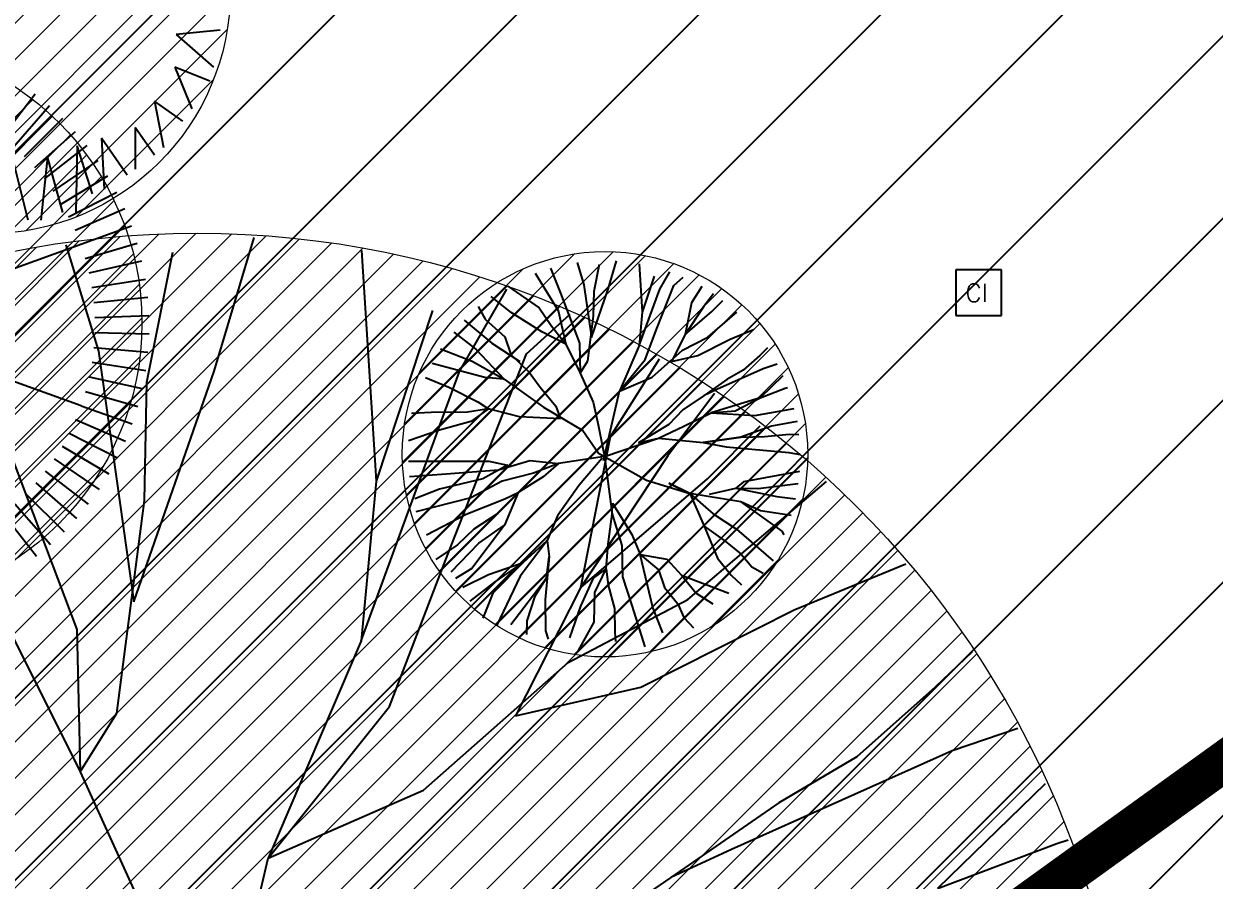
# Model space of a CAD drawing. Extents: x 352140 to 354978, y 6304672 to 6307963.
# Drawn here: x 352278.77 to 352293.45, y 6305962.79 to 6305973.35 of the extents above; entities that cross this region are included whole.
import ezdxf

# ---------------------------------------------------------------- set-up
doc = ezdxf.new("R2010")
doc.units = 0
for name, pattern in [('CENTER', [50.800000000000004, 31.75, -6.35, 6.35, -6.35]), ('CONTINUOS', [0]), ('DASHDOT', [1, 0.5, -0.25, 0, -0.25]), ('DASHDOTX2', [2, 1, -0.5, 0, -0.5]), ('DASHED', [19.049999999999997, 12.7, -6.35])]:
    doc.linetypes.add(name, pattern=pattern)
doc.layers.get('0').update_dxf_attribs({"linetype": 'CONTINUOUS'})
for name, color, linetype in [('02_Geo ext_Acotamiento', 7, 'CONTINUOUS'), ('02_Geo ext_Eje', 4, 'CONTINUOUS'), ('03_Pav ext_HCV', 34, 'CONTINUOUS'), ('03_Pav ext_Vereda HC', 42, 'CONTINUOUS'), ('03_S2_Pav ext_Borde vereda', 7, 'CONTINUOUS'), ('2-ACHURADO EDIFICACION', 252, 'CONTINUOUS'), ('Paisajismo', 253, 'CONTINUOUS'), ('Z-CR', 253, 'CONTINUOUS')]:
    doc.layers.add(name, color=color, linetype=linetype)
doc.layers.add('0_ASD_LINEA OFICIAL', color=253, linetype='DASHDOT', lineweight=20)
doc.layers.add('EJE PROYECTADO', color=7, linetype='DASHDOTX2', lineweight=15)
doc.layers.add('0_ASD_TOPOGRAFIA_ELEMENTOS', color=7, linetype='CONTINUOS', lineweight=5, true_color=0xbdbdbd)
doc.styles.add('ROMANS', font='romans.shx', dxfattribs={"width": 0.75})
doc.dimstyles.new('Principal', dxfattribs={"dimscale": 0, "dimtxt": 2, "dimasz": 2, "dimexe": 1, "dimexo": 1, "dimtad": 1, "dimrnd": 0.05, "dimzin": 1, "dimtxsty": 'ROMANS', "dimcen": 2.5, "dimclrt": 2, "dimaunit": 2, "dimadec": 0, "dimazin": 0, "dimtfac": 1, "dimtmove": 0, "dimatfit": 3, "dimfxl": 1, "dimfxlon": 1, "dimarcsym": 0})
pattern_1 = [(0, (0, 0), (0.15875, 0.3175), [0, -0.3175])]

# ---------------------------------------------------------------- blocks, each defined once
blk = doc.blocks.new('CR')
at = {"layer": 'Z-CR', "color": 9, "true_color": 0xbdbdbd}
for p, q in [((-1.125, 1.125), (-1.125, -1.125)), ((1.125, 1.125), (-1.125, 1.125)), ((1.125, -1.125), (1.125, 1.125)), ((-1.125, -1.125), (1.125, -1.125))]:
    blk.add_line(p, q, dxfattribs=at)
at = {"layer": 'Z-CR', "color": 9, "true_color": 0xbdbdbd, "style": 'ROMANS'}
blk.add_text('CI', height=0.9, dxfattribs=at).set_placement((-0.6514367137569934, -0.4521266222000122))
blk = doc.blocks.new('*U962')
at = {"layer": 'EJE PROYECTADO', "color": 7, "linetype": 'DASHDOT', "lineweight": 15, "ltscale": 4}
blk.add_arc((352321.2271941525, 6305962.990770246), 65.69859444817429, 114.770317781899, 185.4028671285178, dxfattribs=at)
blk = doc.blocks.new('*D1191')
at = {"layer": '02_Geo ext_Acotamiento', "color": 0, "linetype": 'ByBlock', "lineweight": -2, "transparency": 16777216}
blk.add_line((352269.4317550031, 6305991.986632305), (352264.77282864, 6305994.594769013), dxfattribs=at)
at = {"layer": '02_Geo ext_Acotamiento', "color": 0, "linetype": 'ByBlock', "transparency": 16777216}
blk.add_solid([(352264.8542420492, 6305994.740198153), (352264.6914152307, 6305994.449339874), (352263.900253803, 6305995.083249466)], dxfattribs=at)
at = {"layer": '02_Geo ext_Acotamiento', "color": 2, "linetype": 'ByBlock', "transparency": 16777216, "insert": (352267.9819915569, 6305993.838529853), "char_height": 1, "attachment_point": 5, "rotation": 330.75924495696665, "style": 'ROMANS'}
blk.add_mtext('R65,70', dxfattribs=at)
blk = doc.blocks.new('*D1198')
at = {"layer": '02_Geo ext_Acotamiento', "color": 0, "lineweight": -2, "transparency": 16777216}
blk.add_line((352276.2751045862, 6305950.453590345), (352270.2940694395, 6305949.519274759), dxfattribs=at)
at = {"layer": '02_Geo ext_Acotamiento', "color": 0, "transparency": 16777216}
blk.add_solid([(352270.2683459033, 6305949.68394436), (352270.3197929759, 6305949.354605158), (352269.3060518341, 6305949.364933541)], dxfattribs=at)
at = {"layer": '02_Geo ext_Acotamiento', "color": 2, "transparency": 16777216, "insert": (352273.6384944128, 6305950.96046438), "char_height": 1, "attachment_point": 5, "rotation": 8.878591050159262, "style": 'ROMANS'}
blk.add_mtext('R125,00', dxfattribs=at)
blk = doc.blocks.new('*D1272')
at = {"layer": '02_Geo ext_Acotamiento', "color": 0, "lineweight": -2, "transparency": 16777216}
blk.add_line((352279.7578668413, 6305984.813202166), (352275.0328547815, 6305987.299611822), dxfattribs=at)
at = {"layer": '02_Geo ext_Acotamiento', "color": 0, "transparency": 16777216}
blk.add_solid([(352275.1104684612, 6305987.447103838), (352274.9552411018, 6305987.152119806), (352274.1479026899, 6305987.765293897)], dxfattribs=at)
at = {"layer": '02_Geo ext_Acotamiento', "color": 2, "transparency": 16777216, "insert": (352278.2605542177, 6305986.626870681), "char_height": 1, "attachment_point": 5, "rotation": 332.2456262333117, "style": 'ROMANS'}
blk.add_mtext('R53,20', dxfattribs=at)
blk = doc.blocks.new('*D1275')
at = {"layer": '02_Geo ext_Acotamiento', "color": 0, "lineweight": -2, "transparency": 16777216}
blk.add_line((352265.4146312114, 6305940.601474353), (352259.5027200941, 6305939.299539646), dxfattribs=at)
at = {"layer": '02_Geo ext_Acotamiento', "color": 0, "transparency": 16777216}
blk.add_solid([(352259.466875284, 6305939.462306128), (352259.5385649044, 6305939.136773165), (352258.5261212075, 6305939.084470786)], dxfattribs=at)
at = {"layer": '02_Geo ext_Acotamiento', "color": 2, "transparency": 16777216, "insert": (352262.7517488985, 6305940.944537443), "char_height": 1, "attachment_point": 5, "rotation": 12.419567213945234, "style": 'ROMANS'}
blk.add_mtext('R137,50', dxfattribs=at)
blk = doc.blocks.new('A$C27410629')
at = {"true_color": 0x136734, "transparency": 33554559}
h = blk.add_hatch(dxfattribs=at)
h.set_pattern_fill('ANSI31', color=116, scale=0.5)
h.set_pattern_definition([(45, (-8759.562515186517, -519.1035735587502), (-1.122532015133644, 1.122532015133644), [])])
h.paths.add_polyline_path([(137.5068959888558, 1252.464406617455, 0.1176268807227723), (109.8147584422568, 1254.193915082657, 0.06692451075002814), (94.44469839795602, 1249.334472017372, 0.3153492887079504), (64.30173641118381, 1196.270282113329, 0.02268268711599586), (65.7292635223912, 1185.310127003227), (112.3603922077091, 1218.953454515778), (153.4782689701005, 1161.962272479494), (172.1053089193083, 1139.480769404351), (187.9579650288579, 1141.807885415954), (193.565073162812, 1120.465553675225), (224.197974734232, 1050.129297271156), (250.6203797236194, 989.4787086543838), (268.1526288855184, 972.7353945672494, 7.254700715645028e-06), (291.4898137452492, 983.2987389690225), (238.1945199318034, 1105.633967029937), (205.2934048173047, 1181.112163638985), (177.0531538182076, 1197.651557407602)])
at = {"true_color": 0xf8d731, "transparency": 33554559}
h = blk.add_hatch(dxfattribs=at)
h.set_pattern_fill('ANSI31', color=40, scale=0.5)
h.set_pattern_definition([(45, (-8562.389606185756, -452.7772535526492), (-1.122532015133644, 1.122532015133644), [])])
h.paths.add_polyline_path([(112.3603922079938, 1218.953454516186), (65.72926352267586, 1185.310127003635, 0.04113116297929446), (70.93430501728926, 1165.446933868518, 0.01403462391349817), (80.53034666708209, 1140.452970316796), (85.58360470618118, 1125.976145258928), (117.4026874122528, 1137.08554251631), (153.4782689703861, 1161.962272479902)], flags=17)
at = {"layer": '0_ASD_LINEA OFICIAL', "ltscale": 8}
blk.add_lwpolyline([(105.3969465088849, 1035.562361611197, 0.5, 0.5, 0.02907839639481551), (96.49739032833118, 1087.586790840495, 0.5, 0.5, 0), (93.67239595213323, 1099.099954622301, 0.5, 0.5, -0.02489181545741437), (93.1686848455247, 1101.536063994684, 0.5, 0.5, 0.02800017550214639), (85.58360530758229, 1125.976145468789, 0.5, 0.5, 0), (80.53034666677559, 1140.452970316577, 0.5, 0.5, -0.01403462392197003), (70.93430501161492, 1165.446933883542, 0.5, 0.5, -0.04113116294258884), (65.72926351752159, 1185.310126999917, 0.5, 0.5, -0.02268268711599493), (64.30173641118381, 1196.270282113328, 0.5, 0.5, -0.3153492887079679), (94.44469839795784, 1249.334472017374, 0.5, 0.5, -0.06692451075014695), (109.8147584422877, 1254.193915082663, 0.5, 0.5, -0.1176268807226383), (137.5068959888558, 1252.464406617455, 0.5, 0.5, -0.04427558294686633), (147.2508640152264, 1248.520743937503, 0.5, 0.5, 0), (172.0219517330806, 1234.851772024538, 0.5, 0.5, 0.01750675280627598), (184.8220180485951, 1228.362281347178, 0.5, 0.5, -0.01158997276834812), (202.0240396122099, 1219.429553328131, 0.5, 0.5, 0.08945083964984361), (234.6303973079339, 1209.248334625051, 0.5, 0.5, 0.02074857105791634), (245.5796070346114, 1209.119370963424, 0.5, 0.5, 0.0292650525021234), (260.9574949201233, 1210.479643781589, 0.5, 0.5, 0.01455169345075628), (283.5421609954101, 1214.484549576147, 0.5, 0.5, 0.03211360147220694), (329.8150799274445, 1226.935406510711, 0.5, 0.5, 0.007917335729782708)], format="xyseb", dxfattribs=at)
at = {"layer": '0_ASD_LINEA OFICIAL', "ltscale": 8, "const_width": 0.5}
for points in [[(85.58360530758229, 1125.976145468789), (117.4026874119463, 1137.085542516089), (153.4782689700787, 1161.962272479681), (153.4782689700787, 1161.962272479681), (112.3603922076873, 1218.953454515965), (65.72926351752159, 1185.310126999917)], [(65.72926352235241, 1185.310127003199), (112.3603922077091, 1218.953454515778), (153.4782689701005, 1161.962272479494), (172.1053089193083, 1139.480769404351), (187.9579650288579, 1141.807885415954), (193.565073162812, 1120.465553675225), (224.197974734232, 1050.129297271156), (250.6203797236194, 989.4787086543838)]]:
    blk.add_lwpolyline(points, dxfattribs=at)
blk = doc.blocks.new('*D1435')
at = {"layer": '02_Geo ext_Acotamiento', "color": 0, "lineweight": -2, "transparency": 16777216}
blk.add_line((352267.3768480094, 6305981.246093551), (352262.3201757101, 6305982.96016391), dxfattribs=at)
at = {"layer": '02_Geo ext_Acotamiento', "color": 0, "transparency": 16777216}
blk.add_solid([(352262.3736806936, 6305983.118008753), (352262.2666707267, 6305982.802319065), (352261.3731066505, 6305983.28119381)], dxfattribs=at)
at = {"layer": '02_Geo ext_Acotamiento', "color": 2, "transparency": 16777216, "insert": (352265.6134574593, 6305982.802304444), "char_height": 1, "attachment_point": 5, "rotation": 341.27477970408165, "style": 'ROMANS'}
blk.add_mtext('R63,20', dxfattribs=at)
blk = doc.blocks.new('*D1436')
at = {"layer": '02_Geo ext_Acotamiento', "color": 0, "lineweight": -2, "transparency": 16777216}
blk.add_line((352264.2445376855, 6305987.067926185), (352259.3262423608, 6305989.145988515), dxfattribs=at)
at = {"layer": '02_Geo ext_Acotamiento', "color": 0, "transparency": 16777216}
blk.add_solid([(352259.3911094125, 6305989.299513899), (352259.261375309, 6305988.992463131), (352258.4050900592, 6305989.535190823)], dxfattribs=at)
at = {"layer": '02_Geo ext_Acotamiento', "color": 2, "transparency": 16777216, "insert": (352262.5992599365, 6305988.748521231), "char_height": 1, "attachment_point": 5, "rotation": 337.0951261481039, "style": 'ROMANS'}
blk.add_mtext('R68,20', dxfattribs=at)
blk = doc.blocks.new('*D1437')
at = {"layer": '02_Geo ext_Acotamiento', "color": 0, "lineweight": -2, "transparency": 16777216}
blk.add_line((352259.2559744208, 6305993.013330264), (352254.4508575727, 6305995.341167032), dxfattribs=at)
at = {"layer": '02_Geo ext_Acotamiento', "color": 0, "transparency": 16777216}
blk.add_solid([(352254.523521374, 6305995.491159531), (352254.3781937719, 6305995.191174532), (352253.5509025776, 6305995.777149837)], dxfattribs=at)
at = {"layer": '02_Geo ext_Acotamiento', "color": 2, "transparency": 16777216, "insert": (352257.6991516962, 6305994.776180677), "char_height": 1, "attachment_point": 5, "rotation": 334.15215215420636, "style": 'ROMANS'}
blk.add_mtext('R75,20', dxfattribs=at)
blk = doc.blocks.new('*D1438')
at = {"layer": '02_Geo ext_Acotamiento', "color": 0, "lineweight": -2, "transparency": 16777216}
blk.add_line((352279.1796411406, 6305989.787918363), (352274.6770308991, 6305992.657495502), dxfattribs=at)
at = {"layer": '02_Geo ext_Acotamiento', "color": 0, "transparency": 16777216}
blk.add_solid([(352274.7666052138, 6305992.798045209), (352274.5874565849, 6305992.516945796), (352273.8337326604, 6305993.194941388)], dxfattribs=at)
at = {"layer": '02_Geo ext_Acotamiento', "color": 2, "transparency": 16777216, "insert": (352277.8378452444, 6305991.719477926), "char_height": 1, "attachment_point": 5, "rotation": 327.4900620995161, "style": 'ROMANS'}
blk.add_mtext('R56,20', dxfattribs=at)
blk = doc.blocks.new('*D1439')
at = {"layer": '02_Geo ext_Acotamiento', "color": 0, "lineweight": -2, "transparency": 16777216}
blk.add_line((352260.4448017704, 6305971.014451608), (352255.1075627936, 6305971.162275975), dxfattribs=at)
at = {"layer": '02_Geo ext_Acotamiento', "color": 0, "transparency": 16777216}
blk.add_solid([(352255.1121771551, 6305971.328878752), (352255.1029484321, 6305970.995673196), (352254.1079461291, 6305971.189962143)], dxfattribs=at)
at = {"layer": '02_Geo ext_Acotamiento', "color": 2, "transparency": 16777216, "insert": (352258.3011224046, 6305971.981910834), "char_height": 1, "attachment_point": 5, "rotation": 358.4134966393363, "style": 'ROMANS'}
blk.add_mtext('R44,90', dxfattribs=at)
blk = doc.blocks.new('*D1440')
at = {"layer": '02_Geo ext_Acotamiento', "color": 0, "lineweight": -2, "transparency": 16777216}
blk.add_line((352263.5625363301, 6305967.699639686), (352258.3177634079, 6305968.69980414), dxfattribs=at)
at = {"layer": '02_Geo ext_Acotamiento', "color": 0, "transparency": 16777216}
blk.add_solid([(352258.3489837032, 6305968.863520575), (352258.2865431129, 6305968.536087705), (352257.3354648005, 6305968.887125911)], dxfattribs=at)
at = {"layer": '02_Geo ext_Acotamiento', "color": 2, "transparency": 16777216, "insert": (352261.6013382802, 6305968.997730895), "char_height": 1, "attachment_point": 5, "rotation": 349.2034731161617, "style": 'ROMANS'}
blk.add_mtext('R73,30', dxfattribs=at)
blk = doc.blocks.new('1.0 - LO RECABARREN LOTEO PARQUE - VEGETACION EXISTENTE ETAPA MUNICIPAL__2024')
at = {"layer": 'Paisajismo'}
for p, q in [((352281.1869599833, 6305973.272988888), (352280.6464349026, 6305973.215834673)), ((352280.6464349026, 6305973.215834673), (352281.1074872896, 6305972.815422871)), ((352280.6306511273, 6305972.815422871), (352280.8372247493, 6305972.300702638)), ((352281.0595821467, 6305972.643960224), (352280.6306511273, 6305972.815422871)), ((352278.4987713692, 6305971.955107231), (352278.9073275439, 6305972.484791519)), ((352278.6413830667, 6305971.837782273), (352279.0823922008, 6305972.340767898)), ((352280.7259075964, 6305972.148180632), (352280.3764492706, 6305972.396070427)), ((352280.3764492706, 6305972.396070427), (352280.4877664235, 6305971.823863687)), ((352278.7763464564, 6305971.711734172), (352279.2480680882, 6305972.186036076)), ((352278.9031289022, 6305971.577460375), (352279.4037013621, 6305972.021206707)), ((352280.1380311894, 6305972.071753482), (352280.1380311894, 6305971.55703325)), ((352280.3764492706, 6305971.728495897), (352280.1380311894, 6305972.071753482)), ((352279.021230049, 6305971.435490802), (352279.5486778066, 6305971.846930297)), ((352279.7248839454, 6305971.93850441), (352279.7567284046, 6305971.309143454)), ((352280.0427747204, 6305971.480606101), (352279.7248839454, 6305971.93850441)), ((352279.0575348448, 6305971.709555255), (352278.9780621511, 6305970.927672293)), ((352279.2483246914, 6305971.023040083), (352279.0575348448, 6305971.709555255)), ((352279.4230538543, 6305971.84313662), (352279.4072700788, 6305971.023040083)), ((352279.6138437008, 6305971.251989238), (352279.4230538543, 6305971.84313662)), ((352278.8191167636, 6305970.927672293), (352278.6443876007, 6305971.633128107)), ((352279.1301838077, 6305971.286385739), (352279.6824252674, 6305971.663894635)), ((352279.2295601868, 6305971.130733639), (352279.8044159038, 6305971.472822078)), ((352279.3189669932, 6305970.969148789), (352279.9141682743, 6305971.274466705)), ((352279.3980513784, 6305970.802268889), (352280.0112492364, 6305971.069611333)), ((352279.471933055, 6305968.639246654), (352273.3048703159, 6305970.840543646)), ((352273.940312632, 6305968.624159189), (352280.0952756563, 6305970.859064432)), ((352281.111951688, 6305969.06333167), (352281.6064593907, 6305970.713251347)), ((352279.2853025537, 6305970.624084443), (352279.6852970264, 6305969.310324773)), ((352279.5240464172, 6305970.455276636), (352280.1659159198, 6305970.643656936)), ((352280.2830981769, 6305968.930316851), (352280.6057252953, 6305970.531344948)), ((352282.9303015243, 6305970.552570103), (352283.1109086404, 6305967.708108148)), ((352279.5704598261, 6305970.276533702), (352280.2228912425, 6305970.424238957)), ((352285.5907757429, 6305970.405537117), (352285.6747828594, 6305970.1296204)), ((352285.8003334715, 6305970.049810873), (352285.8680918426, 6305970.386059904)), ((352285.9744098606, 6305970.077746738), (352286.0782667111, 6305970.424264012)), ((352286.3563009538, 6305970.390517626), (352286.3942321856, 6305969.793121754)), ((352285.0747586308, 6305970.273753598), (352285.3566203648, 6305969.812113243)), ((352285.2640758489, 6305970.336329673), (352285.3853858328, 6305970.02696084)), ((352286.540753187, 6305970.23527924), (352286.3942321856, 6305969.793121754)), ((352286.6102987815, 6305970.077294672), (352286.7326482621, 6305970.290604677)), ((352279.6055582869, 6305970.095229154), (352280.2659767683, 6305970.201676438)), ((352284.7359166864, 6305970.115036401), (352285.1210119397, 6305969.847844682)), ((352285.6747828594, 6305970.1296204), (352285.7665898129, 6305969.480858278)), ((352286.5746328847, 6305969.590266165), (352286.7842773568, 6305970.123285712)), ((352286.7842773568, 6305970.123285712), (352286.8966532247, 6305970.225723314)), ((352287.127660956, 6305970.109304343), (352287.0002064366, 6305969.908175781)), ((352279.6292032819, 6305969.91207852), (352280.2950024588, 6305969.976847734)), ((352284.1396958165, 6305969.061179189), (352284.7222549852, 6305970.076841034)), ((352284.7780832589, 6305969.788374237), (352284.5300753565, 6305969.984226049)), ((352285.3853858328, 6305970.02696084), (352285.6193541007, 6305969.408853257)), ((352285.7665898129, 6305969.480858278), (352285.9744098606, 6305970.077746738)), ((352285.794542018, 6305969.743075199), (352285.8003334715, 6305970.049810873)), ((352286.35571983, 6305969.379608315), (352286.6102987815, 6305970.077294672)), ((352287.2706239526, 6305970.020621928), (352287.1495834934, 6305969.859138974)), ((352287.2525119318, 6305969.799425269), (352287.3887750143, 6305969.936251442)), ((352283.8085589487, 6305969.813412527), (352283.1109086404, 6305967.708108148)), ((352284.3711811929, 6305969.861362093), (352284.458196559, 6305969.706937378)), ((352285.1210119397, 6305969.847844682), (352285.2704274137, 6305969.630232447)), ((352285.3566203648, 6305969.812113243), (352285.4502489893, 6305969.396704443)), ((352286.3942321856, 6305969.793121754), (352286.35571983, 6305969.379608315)), ((352286.3942321856, 6305969.793121754), (352286.35571983, 6305969.379608315)), ((352287.0002064366, 6305969.908175781), (352286.9234456554, 6305969.516786305)), ((352287.1495834934, 6305969.859138974), (352286.9234456554, 6305969.516786305)), ((352286.9234456554, 6305969.516786305), (352287.2525119318, 6305969.799425269)), ((352287.2021212103, 6305969.486364714), (352287.5612325791, 6305969.791948411)), ((352279.6413014956, 6305969.727804609), (352280.3098537625, 6305969.750640139)), ((352284.1982377102, 6305969.695335507), (352284.5397337814, 6305969.411589812)), ((352284.458196559, 6305969.706937378), (352284.6996937238, 6305969.487586557)), ((352285.1551244657, 6305969.550173847), (352284.7780832589, 6305969.788374237)), ((352284.9680835935, 6305969.280162563), (352285.503154048, 6305969.767912606)), ((352285.7227296126, 6305969.1921103), (352285.794542018, 6305969.743075199)), ((352279.6418051817, 6305969.543134669), (352280.3104720682, 6305969.523946393)), ((352284.068268816, 6305969.547586474), (352284.3417270661, 6305969.334449826)), ((352285.4502489893, 6305969.396704443), (352285.1551244657, 6305969.550173847)), ((352285.2704274137, 6305969.630232447), (352285.4502489893, 6305969.396704443)), ((352286.4292701546, 6305969.20945479), (352286.5746328847, 6305969.590266165)), ((352286.9234456554, 6305969.516786305), (352286.7553144413, 6305969.184892309)), ((352287.4773408183, 6305969.460111822), (352287.7664880431, 6305969.578638782)), ((352279.6307123521, 6305969.358797504), (352280.2968549358, 6305969.297661152)), ((352284.5397337814, 6305969.411589812), (352284.8823199265, 6305969.185593859)), ((352284.6996937238, 6305969.487586557), (352284.7723753389, 6305969.27142313)), ((352285.4502489893, 6305969.396704443), (352285.6277521831, 6305969.040480412)), ((352285.6193541007, 6305969.408853257), (352285.6277521831, 6305969.040480412)), ((352286.35571983, 6305969.379608315), (352286.1148005227, 6305968.816493356)), ((352286.8919951746, 6305969.323455354), (352287.2021212103, 6305969.486364714)), ((352287.08045509, 6305969.259631891), (352287.4773408183, 6305969.460111822)), ((352287.9379216387, 6305969.351169192), (352287.8426408007, 6305969.259479979)), ((352279.6852970264, 6305969.310324773), (352280.1224299207, 6305966.221285729)), ((352283.9073814609, 6305969.338730063), (352284.2948816108, 6305969.188384763)), ((352283.9698749466, 6305966.74222433), (352284.9680835935, 6305969.280162563)), ((352284.3417270661, 6305969.334449826), (352284.6898482598, 6305968.966136295)), ((352284.7723753389, 6305969.27142313), (352284.9985246478, 6305969.052360809)), ((352286.6030824776, 6305969.213591174), (352285.9962159949, 6305968.255930486)), ((352286.1148005227, 6305968.816493356), (352286.4292701546, 6305969.20945479)), ((352286.5172978109, 6305968.993000335), (352286.8919951746, 6305969.323455354)), ((352286.7553144413, 6305969.184892309), (352287.08045509, 6305969.259631891)), ((352287.8426408007, 6305969.259479979), (352287.6396547253, 6305969.079206044)), ((352279.6080667858, 6305969.175520612), (352280.2690561056, 6305969.072677461)), ((352280.1224299207, 6305966.221285729), (352281.111951688, 6305969.06333167)), ((352282.9275345405, 6305965.739190551), (352284.1396958165, 6305969.061179189)), ((352284.4507616554, 6305968.985768575), (352283.8014185564, 6305969.161083438)), ((352284.2948816108, 6305969.188384763), (352284.6898482598, 6305968.966136295)), ((352285.6277521831, 6305969.040480412), (352285.7227296126, 6305969.1921103)), ((352287.8866563377, 6305969.094206884), (352287.3153154645, 6305968.839250504)), ((352287.6396547253, 6305969.079206044), (352287.4378269213, 6305968.960278219)), ((352288.0567600811, 6305969.152410548), (352287.8866563377, 6305969.094206884)), ((352279.5739578538, 6305968.994027302), (352280.2271852872, 6305968.849883223)), ((352280.2555225443, 6305967.469814704), (352280.2830981769, 6305968.930316851)), ((352283.7224110489, 6305968.987966402), (352284.0091716018, 6305968.86701124)), ((352284.6898482598, 6305968.966136295), (352284.4507616554, 6305968.985768575)), ((352284.6898482598, 6305968.966136295), (352285.1745817747, 6305968.619454426)), ((352284.9985246478, 6305969.052360809), (352285.1331732044, 6305968.86571202)), ((352285.6277521831, 6305969.040480412), (352285.7899093358, 6305968.684547408)), ((352286.1148005227, 6305968.816493356), (352286.5172978109, 6305968.993000335)), ((352287.4378269213, 6305968.960278219), (352287.1578174011, 6305968.766115601)), ((352288.1278405659, 6305969.008774565), (352287.8481414019, 6305968.73773997)), ((352278.3073517298, 6305968.821517886), (352279.4213765629, 6305965.878438457)), ((352279.5285201686, 6305968.815033844), (352280.1714077256, 6305968.630157713)), ((352284.0091716018, 6305968.86701124), (352284.3641877556, 6305968.686997024)), ((352285.1331732044, 6305968.86571202), (352285.328340821, 6305968.631892988)), ((352285.9144210762, 6305967.9611109), (352286.1148005227, 6305968.816493356)), ((352287.283791575, 6305968.791335572), (352286.7074652271, 6305968.022444889)), ((352287.1578174011, 6305968.766115601), (352286.8934435321, 6305968.587000724)), ((352287.3153154645, 6305968.839250504), (352287.1578174011, 6305968.766115601)), ((352287.8481414019, 6305968.73773997), (352288.157398704, 6305968.854638145)), ((352288.157398704, 6305968.854638145), (352288.1873998829, 6305968.864006784)), ((352279.4719330522, 6305968.639246646), (352280.1019435487, 6305968.414368082)), ((352284.3641877556, 6305968.686997024), (352284.4987351295, 6305968.601530407)), ((352285.1745817747, 6305968.619454426), (352285.6604718189, 6305968.334119979)), ((352285.328340821, 6305968.631892988), (352285.3868329, 6305968.477366732)), ((352285.7899093358, 6305968.684547408), (352285.8463744097, 6305968.422663857)), ((352287.8481414019, 6305968.73773997), (352287.2458450815, 6305968.549662426)), ((352287.5380171327, 6305968.574830577), (352287.8481414019, 6305968.73773997)), ((352279.4044198284, 6305968.467359457), (352280.0190669014, 6305968.203365952)), ((352283.7916154396, 6305968.55351222), (352283.5457747029, 6305968.542812246)), ((352284.2369674133, 6305968.560446518), (352283.7916154396, 6305968.55351222)), ((352284.4987351295, 6305968.601530407), (352284.2369674133, 6305968.560446518)), ((352284.4987351295, 6305968.601530407), (352284.2787048136, 6305968.445975197)), ((352284.8806722802, 6305968.502265187), (352284.4987351295, 6305968.601530407)), ((352285.3868329, 6305968.477366732), (352284.8806722802, 6305968.502265187)), ((352286.8934435321, 6305968.587000724), (352286.7211513537, 6305968.406147258)), ((352286.9050269151, 6305968.387332563), (352287.2458450815, 6305968.549662426)), ((352287.2458450815, 6305968.549662426), (352287.5380171327, 6305968.574830577)), ((352287.2458450815, 6305968.549662426), (352287.7832912458, 6305968.518454432)), ((352287.7832912458, 6305968.518454432), (352288.2687967578, 6305968.603899186)), ((352283.895121392, 6305968.337676963), (352283.5111018172, 6305968.206278535)), ((352284.2787048136, 6305968.445975197), (352283.895121392, 6305968.337676963)), ((352285.6604718189, 6305968.334119979), (352285.8547707258, 6305968.054291045)), ((352285.8463744097, 6305968.422663857), (352285.9267598224, 6305968.013782705)), ((352286.7211513537, 6305968.406147258), (352286.3484809949, 6305968.183049534)), ((352286.5951904655, 6305968.239760691), (352286.9050269151, 6305968.387332563)), ((352287.197552355, 6305967.738121925), (352287.8463602428, 6305968.389610937)), ((352287.9889303386, 6305968.387476811), (352287.6086699762, 6305968.251309889)), ((352288.3033422115, 6305968.44416697), (352287.9889303386, 6305968.387476811)), ((352279.3262469402, 6305968.30005064), (352279.9231048583, 6305967.997984055)), ((352285.9962159949, 6305968.255930486), (352285.630724481, 6305966.392354713)), ((352285.9267598224, 6305968.013782705), (352286.5951904655, 6305968.239760691)), ((352286.3484809949, 6305968.183049534), (352286.5951904655, 6305968.239760691)), ((352286.5951904655, 6305968.239760691), (352287.1468136417, 6305968.183317949)), ((352287.1468136417, 6305968.183317949), (352287.6086699762, 6305968.251309889)), ((352287.6086699762, 6305968.251309889), (352287.1468136417, 6305968.183317949)), ((352287.1468136417, 6305968.183317949), (352287.4291471762, 6305968.132302211)), ((352287.6086699762, 6305968.251309889), (352287.9005524414, 6305968.261140553)), ((352287.9005524414, 6305968.261140553), (352288.2080723242, 6305968.286018923)), ((352288.2080723242, 6305968.286018923), (352288.3268594092, 6305968.283776113)), ((352279.237722901, 6305968.137980485), (352279.8144361385, 6305967.79903294)), ((352285.8547707258, 6305968.054291045), (352286.4472215825, 6305967.720918327)), ((352287.4291471762, 6305968.132302211), (352288.2024198837, 6305968.05993157)), ((352288.2024198837, 6305968.05993157), (352288.3418926018, 6305968.036324343)), ((352279.1391970742, 6305967.981788607), (352279.6934896078, 6305967.607297776)), ((352283.5122751042, 6305967.953466742), (352284.5006987397, 6305967.956512311)), ((352284.7309794808, 6305967.905948183), (352284.4272093627, 6305967.73837225)), ((352284.5006987397, 6305967.956512311), (352284.7309794808, 6305967.905948183)), ((352284.6226694884, 6305967.847420171), (352285.0086606735, 6305967.96287082)), ((352285.0086606735, 6305967.96287082), (352285.3610604567, 6305967.925532556)), ((352285.3610604567, 6305967.925532556), (352285.0518048969, 6305967.808633068)), ((352285.3610604567, 6305967.925532556), (352285.1737117747, 6305967.760305046)), ((352285.9267598224, 6305968.013782705), (352285.3610604567, 6305967.925532556)), ((352285.3610604567, 6305967.925532556), (352285.3610604567, 6305967.925532556)), ((352285.8996541587, 6305967.992074343), (352285.6170367192, 6305967.65988077)), ((352286.7074652271, 6305968.022444889), (352285.630724481, 6305966.392354713)), ((352285.9267598224, 6305968.013782705), (352286.0247450468, 6305967.299311532)), ((352279.0310582966, 6305967.832091428), (352279.5607425869, 6305967.423535252)), ((352283.5241708804, 6305967.766920707), (352283.9769375923, 6305967.798242927)), ((352284.4272093627, 6305967.73837225), (352283.8929404372, 6305967.609810883)), ((352283.9769375923, 6305967.798242927), (352284.6226694884, 6305967.847420171)), ((352285.0518048969, 6305967.808633068), (352284.6661032977, 6305967.708519905)), ((352285.1737117747, 6305967.760305046), (352284.8630083576, 6305967.566721958)), ((352285.630724481, 6305966.392354713), (352287.197552355, 6305967.738121925)), ((352288.33468214, 6305967.825940805), (352287.6406740547, 6305967.700807274)), ((352278.9137333429, 6305967.689479731), (352279.4167189672, 6305967.248470597)), ((352283.1109086404, 6305967.708108148), (352282.9275345405, 6305965.739190551)), ((352283.1109086404, 6305967.708108148), (352282.9275345405, 6305965.739190551)), ((352283.8929404372, 6305967.609810883), (352283.5900423224, 6305967.488434914)), ((352284.6661032977, 6305967.708519905), (352284.2783746934, 6305967.501049448)), ((352285.6170367192, 6305967.65988077), (352285.3488984017, 6305967.281387513)), ((352286.4472215825, 6305967.720918327), (352286.9814716884, 6305967.557408039)), ((352286.7228892728, 6305967.685028835), (352286.9814716884, 6305967.557408039)), ((352286.9814716884, 6305967.557408039), (352286.7228892728, 6305967.685028835)), ((352286.9576201811, 6305966.247504264), (352288.6675058266, 6305967.70252135)), ((352287.221545203, 6305967.546963742), (352287.5466861464, 6305967.621703317)), ((352287.6406740547, 6305967.700807274), (352287.5466861464, 6305967.621703317)), ((352287.5466861464, 6305967.621703317), (352288.0534784633, 6305967.519701751)), ((352287.5466861464, 6305967.621703317), (352287.8240697296, 6305967.616466057)), ((352287.8240697296, 6305967.616466057), (352288.3186615846, 6305967.678849238)), ((352278.7876852399, 6305967.554516342), (352279.2619871446, 6305967.082794707)), ((352279.9135924028, 6305964.846430833), (352280.2555225443, 6305967.469814704)), ((352284.2783746934, 6305967.501049448), (352283.5996323334, 6305967.329758231)), ((352284.22244235, 6305967.303183221), (352284.7000133934, 6305967.490585846)), ((352284.8630083576, 6305967.566721958), (352284.6125344627, 6305967.310633701)), ((352284.8630083576, 6305967.566721958), (352284.6939073193, 6305967.167186774)), ((352284.7000133934, 6305967.490585846), (352284.8630083576, 6305967.566721958)), ((352287.608960014, 6305967.453506588), (352286.9814716884, 6305967.557408039)), ((352286.9814716884, 6305967.557408039), (352287.1581061968, 6305967.155175384)), ((352286.9814716884, 6305967.557408039), (352287.2684314337, 6305967.306514212)), ((352287.608960014, 6305967.453506588), (352288.1147556963, 6305967.09104388)), ((352287.8524841837, 6305967.34151306), (352287.608960014, 6305967.453506588)), ((352288.0534784633, 6305967.519701751), (352288.2842228971, 6305967.488670985)), ((352278.5114418696, 6305967.309632748), (352278.9228813647, 6305966.78218499)), ((352278.6534114433, 6305967.427733894), (352279.0971577753, 6305966.927161435)), ((352283.732005157, 6305967.046699304), (352284.22244235, 6305967.303183221)), ((352284.6125344627, 6305967.310633701), (352284.3171771108, 6305967.116760865)), ((352285.9717553356, 6305966.932097744), (352286.0247450468, 6305967.299311532)), ((352286.0247450468, 6305967.299311532), (352286.0273511998, 6305967.437342521)), ((352286.0247450468, 6305967.299311532), (352286.1402830897, 6305966.913574109)), ((352286.0273511998, 6305967.437342521), (352286.2656648301, 6305967.049286982)), ((352287.2684314337, 6305967.306514212), (352287.5565477083, 6305967.116967808)), ((352288.2291275747, 6305967.284072352), (352287.8524841837, 6305967.34151306)), ((352284.6939073193, 6305967.167186774), (352284.2906977372, 6305966.631757773)), ((352284.3774894168, 6305966.94207932), (352284.6939073193, 6305967.167186774)), ((352285.3488984017, 6305967.281387513), (352285.2203313606, 6305966.976969955)), ((352287.1581061968, 6305967.155175384), (352287.3222926825, 6305966.75938374)), ((352287.1581061968, 6305967.155175384), (352287.4155303166, 6305966.966207197)), ((352284.3171771108, 6305967.116760865), (352284.1139014497, 6305966.921149442)), ((352286.2656648301, 6305967.049286982), (352286.368459428, 6305966.801870363)), ((352287.5565477083, 6305967.116967808), (352288.0097186167, 6305966.724855565)), ((352288.1147556963, 6305967.09104388), (352288.1389968685, 6305967.044565639)), ((352284.1139014497, 6305966.921149442), (352283.8495275806, 6305966.742034564)), ((352284.0355572814, 6305966.590358847), (352284.3774894168, 6305966.94207932)), ((352285.2203313606, 6305966.976969955), (352284.8896469538, 6305966.538288365)), ((352284.9235261513, 6305966.706413521), (352285.2203313606, 6305966.976969955)), ((352285.2203313606, 6305966.976969955), (352285.2472608331, 6305966.777013326)), ((352285.9506160746, 6305966.625653132), (352285.9717553356, 6305966.932097744)), ((352286.1402830897, 6305966.913574109), (352286.148389844, 6305966.52986509)), ((352287.4155303166, 6305966.966207197), (352287.6121440484, 6305966.809073076)), ((352283.2777396726, 6305964.929015503), (352283.9698749466, 6305966.74222433)), ((352284.4974272026, 6305966.5585301), (352284.9235261513, 6305966.706413521)), ((352284.9235261513, 6305966.706413521), (352284.5508539794, 6305966.326439635)), ((352284.5812601278, 6305966.467400059), (352284.9235261513, 6305966.706413521)), ((352285.2472608331, 6305966.777013326), (352285.1967743881, 6305966.24491963)), ((352285.2116441922, 6305966.516867084), (352285.2472608331, 6305966.777013326)), ((352285.2472608331, 6305966.777013326), (352285.2116441922, 6305966.516867084)), ((352286.5245961875, 6305966.150524482), (352286.368459428, 6305966.801870363)), ((352286.368459428, 6305966.801870363), (352286.368459428, 6305966.801870363)), ((352286.368459428, 6305966.801870363), (352286.6977431072, 6305966.748067814)), ((352286.368459428, 6305966.801870363), (352286.5951896752, 6305966.613482985)), ((352286.6977431072, 6305966.748067814), (352286.8789583316, 6305966.548226694)), ((352287.3222926825, 6305966.75938374), (352287.4917324206, 6305966.548211059)), ((352287.6121440484, 6305966.809073076), (352287.7473717286, 6305966.6530967)), ((352284.2906977372, 6305966.631757773), (352284.091818724, 6305966.508417827)), ((352285.7914484626, 6305966.510989564), (352285.9506160746, 6305966.625653132)), ((352285.8069925301, 6305966.33686153), (352285.9506160746, 6305966.625653132)), ((352285.9506160746, 6305966.625653132), (352285.974844432, 6305966.426648343)), ((352286.5951896752, 6305966.613482985), (352286.6678712661, 6305966.397318278)), ((352287.7473717286, 6305966.6530967), (352287.8840472904, 6305966.573805205)), ((352288.2680606129, 6305966.122502813), (352289.6448164943, 6305966.686861296)), ((352284.1823174484, 6305966.402722376), (352284.4974272026, 6305966.5585301)), ((352284.2696880011, 6305966.227807067), (352284.5812601278, 6305966.467400059)), ((352284.8896469538, 6305966.538288365), (352284.6018189989, 6305965.93003406)), ((352284.7748105719, 6305965.940926443), (352285.2116441922, 6305966.516867084)), ((352285.2116441922, 6305966.516867084), (352285.0691789433, 6305966.289422873)), ((352285.6346565899, 6305966.167327365), (352285.7914484626, 6305966.510989564)), ((352285.974844432, 6305966.426648343), (352286.0502962617, 6305966.136371703)), ((352286.148389844, 6305966.52986509), (352286.2645052684, 6305966.174801395)), ((352286.8789583316, 6305966.548226694), (352287.462120096, 6305966.328450053)), ((352286.8789583316, 6305966.548226694), (352287.0597374152, 6305966.325286021)), ((352287.4917324206, 6305966.548211059), (352287.6166856131, 6305966.430310968)), ((352284.5508539794, 6305966.326439635), (352284.4293894623, 6305966.016772744)), ((352285.630724481, 6305966.392354713), (352284.8301785371, 6305964.812062833)), ((352285.0691789433, 6305966.289422873), (352284.9713057991, 6305965.984425788)), ((352285.8000427808, 6305965.968778466), (352285.8069925301, 6305966.33686153)), ((352286.6678712661, 6305966.397318278), (352286.8329223914, 6305966.194753784)), ((352287.0597374152, 6305966.325286021), (352287.2653765079, 6305966.194308399)), ((352285.1967743881, 6305966.24491963), (352285.2011353577, 6305965.863552393)), ((352285.4809750431, 6305965.471821846), (352286.9576201811, 6305966.247504264)), ((352285.5001081394, 6305965.777028973), (352285.6346565899, 6305966.167327365)), ((352286.0502962617, 6305966.136371703), (352286.0564021178, 6305965.847404165)), ((352286.2645052684, 6305966.174801395), (352286.4237666823, 6305965.665499914)), ((352286.3783147878, 6305965.167930534), (352288.2680606129, 6305966.122502813)), ((352286.6458424163, 6305965.836274986), (352286.5245961875, 6305966.150524482)), ((352286.8329223914, 6305966.194753784), (352286.906472716, 6305966.024600259)), ((352284.9713057991, 6305965.984425788), (352284.9681205226, 6305965.815722383)), ((352286.906472716, 6305966.024600259), (352287.0269317125, 6305965.899587361)), ((352279.4213765629, 6305965.878438457), (352279.4613634911, 6305964.124454885)), ((352285.2011353577, 6305965.863552393), (352285.2338458232, 6305965.758948038)), ((352285.6092174702, 6305965.619510097), (352285.8000427808, 6305965.968778466)), ((352286.0564021178, 6305965.847404165), (352286.0657787928, 6305965.731686266)), ((352278.6161934701, 6305965.820592661), (352279.4613634911, 6305964.124454885)), ((352282.9275345405, 6305965.739190551), (352281.7804127808, 6305963.057954951)), ((352290.4610865146, 6305965.603779501), (352290.0074129433, 6305965.167207219)), ((352283.6968776864, 6305963.898381563), (352285.4809750431, 6305965.471821846)), ((352284.8301785371, 6305964.812062833), (352286.3783147878, 6305965.167930534)), ((352290.0074129433, 6305965.167207219), (352289.0409078234, 6305964.308844491)), ((352279.4613634911, 6305964.124454885), (352279.9135924028, 6305964.846430833)), ((352281.7804127808, 6305963.057954951), (352283.2777396726, 6305964.929015503)), ((352291.0269281017, 6305964.657403022), (352290.2169900869, 6305964.380270022)), ((352290.2169900869, 6305964.380270022), (352287.4965873294, 6305963.166311646)), ((352289.0409078234, 6305964.308844491), (352288.0799177379, 6305963.742577312)), ((352279.4613634911, 6305964.124454885), (352280.2334643268, 6305962.429702819)), ((352291.3653732506, 6305963.97348954), (352290.0336037019, 6305962.68297578)), ((352281.7804127808, 6305963.057954951), (352283.6968776864, 6305963.898381563)), ((352288.0799177379, 6305963.742577312), (352286.746670448, 6305962.818084517)), ((352290.0336037019, 6305962.68297578), (352291.5061124206, 6305963.239578909)), ((352291.5061124206, 6305963.239578909), (352291.648961101, 6305963.28418708)), ((352280.8263189564, 6305958.985106501), (352281.7804127808, 6305963.057954951)), ((352287.4965873294, 6305963.166311646), (352286.746670448, 6305962.818084517)), ((352286.746670448, 6305962.818084517), (352285.4878713036, 6305961.965240571))]:
    blk.add_line(p, q, dxfattribs=at)

msp = doc.modelspace()

# ---------------------------------------------------------------- hatches: boundary and pattern name
at = {"layer": '03_Pav ext_HCV'}
h = msp.add_hatch(dxfattribs=at)
h.set_pattern_fill('SWAMP', color=256, scale=0.025, angle=-5.87842838446813e-10, style=0)
h.set_pattern_definition([(359.9999999994121, (0, 0), (0.3175000000056422, 0.5499261309017425), [0.079375, -0.555625]), (90, (0.0396875, -4.071855352894005e-13), (-0.3174999999943578, 0.5499261309082575), [0.0396875, -1.06016476181]), (90, (0.049609375, -5.089819191117507e-13), (-0.3174999999943578, 0.5499261309082575), [0.03175, -1.06810226181]), (90, (0.029765625, -3.053891514670504e-13), (-0.3174999999943578, 0.5499261309082575), [0.03175, -1.06810226181]), (59.99999999941215, (0.05953125000000001, -6.107783029341008e-13), (-0.3174999995629745, 0.5499261311573168), [0.0254, -0.6096]), (119.9999999994121, (0.01984375, -2.035927676447003e-13), (-0.6349999995686166, 2.555744082988348e-10), [0.0254, -0.6095999999999999])])
h.paths.add_polyline_path([(352360.868372727, 6306028.31840835, 0.2867501767208371), (352276.1412867496, 6306023.175510557, 0.01869958964940587), (352271.7705830562, 6306019.63894139, 0.1387730875209856), (352249.4208122046, 6305985.325619695, 0.08211699766830355), (352247.1096555825, 6305968.544474194), (352254.11489188, 6305968.473110226, -0.0849190631894005), (352256.1782145034, 6305983.480684427, -0.1378571209184878), (352276.3741181307, 6306014.365663016, -0.08216666129112944), (352277.762515263, 6306015.224032857), (352283.6096528716, 6306017.625902134, -0.7562922686620178), (352284.3226251645, 6306016.717655372), (352280.5182882363, 6306011.50930614, -0.05613840177760803), (352279.7611070714, 6306010.685063163, 0.1378525137337985), (352260.9870741788, 6305982.104565816), (352259.4697379309, 6305977.322016968, 0.03125424276533748), (352257.2518488735, 6305968.441153317), (352264.3677510897, 6305968.368661969, -0.02665530429574394), (352266.1419831768, 6305975.205145839), (352267.6593194248, 6305979.987694686, -0.1347586241790884), (352283.8411908795, 6306004.95120816, 0.05309188545623043), (352286.6875024904, 6306008.087643748), (352291.8375113436, 6306015.138292825, -0.1315344263085925), (352295.8643306832, 6306018.383788061, -0.2245901210606135), (352352.3677380227, 6306016.96834866, -0.1771469914567127), (352353.7775416014, 6306015.464844507), (352355.0256382796, 6306012.534005799, 0.1587547824207233), (352356.2473872155, 6306011.133888852), (352356.61527247, 6306010.904603812, 0.03127920765357715), (352404.2635354987, 6305985.296902456, 0.1549179150466921), (352406.0652175725, 6305985.073782303), (352409.3647523095, 6305985.688455695, -0.1516099281221849), (352411.13108648, 6305985.481296828, 0.09607903957190114), (352450.5630709757, 6305976.410355219, 0.02015954793188863), (352451.6638567296, 6305976.417867715, 0.03045081609371835), (352465.8170346431, 6305977.967684446, -0.006248532946582673), (352484.699637598, 6305980.9866748, 0.02063806963239873), (352496.4057222297, 6305983.221488672, 0.002065357639369774), (352497.5663418849, 6305983.498192595), (352495.9099347821, 6305990.600186132), (352492.9982529592, 6305990.597078585, -0.7874431456719597), (352492.7225948891, 6305991.73057545), (352495.3422021209, 6305993.034390673), (352493.6820656086, 6306000.152374386, 0.03088089592298866), (352481.5194309896, 6305996.589871377, -0.06443924997046216), (352455.7354173818, 6305990.740502411), (352459.2428169689, 6305990.830949344), (352455.7354173818, 6305990.740502411, -0.01148082269427051), (352451.0179998683, 6305990.402995264, -0.02776823934322075), (352440.8206754049, 6305991.327020614), (352444.24992591, 6305990.587070875), (352440.8206754049, 6305991.327020614, -0.07020690110198488), (352416.0878331155, 6305998.601983743), (352416.6023085983, 6305998.041795899), (352413.0038271977, 6305999.99411206, -0.03572216795586271)])
at = {"layer": '03_Pav ext_Vereda HC'}
h = msp.add_hatch(dxfattribs=at)
h.set_pattern_fill('DOTS', color=256, scale=0.2, style=0)
h.set_pattern_definition(pattern_1)
h.paths.add_polyline_path([(352245.1216007715, 6305966.76463357, -0.2964703205968859), (352293.7797452058, 6306034.07395839, -0.01723014785189112), (352299.1708794312, 6306035.970828445), (352298.6173009273, 6306037.898180557, 0.01746017053733891), (352293.034131333, 6306035.929969454, 0.3317039233778294), (352243.2728629675, 6305956.814607169, 0.0258747299126971), (352245.2972159379, 6305941.43279373), (352247.2497048021, 6305941.873315169, -0.02574176031498759), (352245.2666067368, 6305956.972676086, -0.01902970473064695), (352245.0286123421, 6305962.76537331), (352247.1838539973, 6305962.743417364), (352247.0992895659, 6305963.420647291, -0.0159708630291212), (352246.7885979969, 6305966.747651482)])
h.paths.add_polyline_path([(352253.202718854, 6305919.521212802, -0.02729507120653021), (352248.6794498394, 6305935.021355581), (352246.7287635027, 6305934.579765432, 0.0273175393884115), (352251.3162198428, 6305918.857043033, 0.01366366352325792), (352261.1293666402, 6305893.240833984), (352268.1121753161, 6305873.236136256, 0.0174149292547119), (352273.9824393388, 6305856.846020706, -0.04065829881598112), (352278.5406824907, 6305841.981882771, -0.002815204870514257), (352279.5853923202, 6305837.240456396), (352281.5467707088, 6305837.63258653, 0.002827696168354524), (352280.4927458571, 6305842.41718357, 0.04061447099041689), (352275.8445983889, 6305857.575730287, -0.01745248582009506), (352270.0092754966, 6305873.869957016), (352262.9987199025, 6305893.954145496, -0.01369231240421081)])
h = msp.add_hatch(dxfattribs=at)
h.set_pattern_fill('DOTS', color=256, scale=0.2, style=0)
h.set_pattern_definition(pattern_1)
h.paths.add_polyline_path([(352533.7781987465, 6305988.647630177, 0.001234498587345054), (352535.675126165, 6305989.286498093), (352535.0273047538, 6305991.17866681, -0.001236873237655371), (352533.135689451, 6305990.541615871, -0.02053009870907239), (352503.8853697219, 6305981.940228953), (352503.2840382411, 6305984.518491437), (352499.4039184833, 6305983.544208242), (352499.9993888386, 6305980.991075858, -0.008887102906639828), (352487.1047705442, 6305978.156272031, -0.01455549524336389), (352464.6282001356, 6305974.170378275, -0.008990183444713605), (352459.9926205119, 6305973.570179023), (352460.1984365283, 6305971.58073849, 0.009019331760126793), (352464.9206284034, 6305972.191872346, 0.01455169346436648), (352487.5052945014, 6305976.196778146, 0.03211359260083807)])
h.paths.add_polyline_path([(352453.0159213872, 6305972.983824089, -0.006800505392013569), (352449.4833227422, 6305972.830716716, -0.009066641678675507), (352444.7696182578, 6305972.776126778), (352444.5771080579, 6305970.777466943, 0.01638310348206576), (352453.2219476647, 6305970.992351152)])
h.paths.add_polyline_path([(352389.6460369565, 6305991.879874823, -0.01753322086345317), (352376.9513572304, 6305998.31509122), (352352.1532079588, 6306011.99899601, 0.04440363374849853), (352342.0535807689, 6306016.089608755, 0.1133237876608219), (352314.4714570942, 6306018.047333277), (352314.9360717349, 6306016.097052595, -0.1572406347358349), (352351.2139975071, 6306010.232972499), (352375.9850852466, 6305996.564000573, 0.01750636999426037), (352388.7848668274, 6305990.074641938, -0.0115901603268221), (352405.9871731158, 6305981.141781882, 0.08676206377402094), (352437.5751283566, 6305971.093253941), (352437.7670282808, 6305973.085577833, -0.0864982168626583), (352406.9311932966, 6305982.905094895, 0.01159024218480682)])
h.paths.add_polyline_path([(352298.9308368328, 6306011.291528256, -0.04076991370934013), (352308.0869286793, 6306014.635858133), (352307.6251471448, 6306016.57596012, 0.04303443395370096), (352297.5531387314, 6306012.854879401, 0.2722251189562815), (352266.1428912832, 6305966.550484804), (352264.4334961653, 6305966.567898809, 0.01531595787327513), (352263.8567137016, 6305962.573567073), (352266.0299973136, 6305962.551427328, 0.02154698335859366), (352266.2729303729, 6305957.80291892, 0.06328346041658212), (352273.0108519612, 6305926.495241333, 0.007703608626722357), (352278.1261176605, 6305912.650623268), (352279.9891282905, 6305913.378097652, -0.007677046379327455), (352274.9122720578, 6305927.117035691, -0.06339052285138146), (352268.2648698924, 6305957.982510693, -0.3183358391945924)])
at = {"layer": '0_ASD_TOPOGRAFIA_ELEMENTOS'}
h = msp.add_hatch(dxfattribs=at)
h.set_pattern_fill('ANSI31', color=256, scale=0.1)
h.set_pattern_definition([(45, (345975.5399767399, 6304234.00667815), (-0.2245064030267289, 0.2245064030267289), [])])
edge = h.paths.add_edge_path()
edge.add_arc((352278.3141940808, 6305973.758854464), 3, 0, 360)
h = msp.add_hatch(dxfattribs=at)
h.set_pattern_fill('ANSI31', color=256, scale=0.1)
h.set_pattern_definition([(45, (345973.9491204891, 6304229.905379649), (-0.2245064030267289, 0.2245064030267289), [])])
edge = h.paths.add_edge_path()
edge.add_arc((352276.7233378299, 6305969.657555963), 3.5, 0, 360)
h = msp.add_hatch(dxfattribs=at)
h.set_pattern_fill('ANSI31', color=256, scale=0.1)
h.set_pattern_definition([(45, (345980.5205820801, 6304228.774657688), (-0.2245064030267289, 0.2245064030267289), [])])
edge = h.paths.add_edge_path()
edge.add_arc((352280.9050000001, 6305959.266), 11.5, 0, 360)
h = msp.add_hatch(dxfattribs=at)
h.set_pattern_fill('ANSI31', color=256, scale=0.1)
h.set_pattern_definition([(45, (345983.1603492097, 6304228.287607637), (-0.2245064030267289, 0.2245064030267289), [])])
edge = h.paths.add_edge_path()
edge.add_arc((352285.9345665507, 6305968.039783951), 2.5, 0, 360)
at = {"layer": '2-ACHURADO EDIFICACION'}
h = msp.add_hatch(dxfattribs=at)
h.set_pattern_fill('ANSI31', color=256, scale=0.25)
h.set_pattern_definition([(45, (0, 0), (-0.561266007566822, 0.5612660075668221), [])])
h.paths.add_polyline_path([(352327.627, 6305951.749), (352327.2994358053, 6305951.517488061), (352319.355, 6305962.757999999), (352318.8266655438, 6305962.361017291), (352313.848, 6305968.987000001), (352308.922, 6305965.432999999), (352311.318, 6305962.155), (352305.083, 6305957.373), (352303.711, 6305959.217), (352298.4, 6305955.382999999), (352293.82, 6305952.065), (352295.735, 6305949.36), (352288.406, 6305944.101), (352293.057, 6305937.645), (352301.664, 6305943.75, 0.455625162279396), (352304.8529999999, 6305944.772000001, 0.2076474804618814), (352304.846128978, 6305946.552609009), (352305.152, 6305946.822000001), (352311.019, 6305951.207), (352315.831, 6305944.557999999), (352325.324, 6305931.036), (352317.821, 6305925.589), (352326.706, 6305913.574, 0.2996396774800834), (352327.8739999998, 6305913.496), (352329.906, 6305915.051, 0.2469041141044179), (352330.1009999997, 6305915.919), (352328.7638008675, 6305917.735068206), (352330.771, 6305919.213), (352332.0220000001, 6305917.514), (352332.542, 6305917.24, 0.1964593871867426), (352333.1906864677, 6305917.423841837), (352334.68, 6305918.512), (352334.783, 6305918.629, 0.3535939934268906), (352334.8263871195, 6305919.675467933), (352331.641, 6305924.087), (352338.743, 6305929.22), (352342.045, 6305931.639), (352340.944, 6305933.087), (352336.263, 6305939.53)])

# ---------------------------------------------------------------- linework, layer by layer
at = {"layer": '02_Geo ext_Eje', "linetype": 'CENTER', "ltscale": 0.1, "const_width": 0.3, "flags": 128}
msp.add_lwpolyline([(352349.7941651538, 6305360.986179136), (352333.730647102, 6305385.38433976), (352322.6458402493, 6305532.966928915), (352325.4724959098, 6305533.689154229), (352324.9782857499, 6305541.216464717, -0.0430730453013547), (352325.4043864983, 6305548.019489972), (352326.0198571174, 6305553.01487301, 0.05674665632110694), (352326.2788606426, 6305558.677124443, 0.05308272784427227), (352322.9614058803, 6305581.537460914, -0.01173297564317641), (352321.9004653953, 6305586.060311737, -0.03774260609729224), (352321.6830361507, 6305587.704308246), (352320.6277056487, 6305606.515025469), (352318.8943534349, 6305637.411035581), (352316.7892697772, 6305667.786964302, -0.01839968131736236), (352316.3436445606, 6305681.538049384, 0.0170041331631064), (352316.1500777049, 6305688.998236747), (352315.31378516, 6305703.522596605), (352312.6918374834, 6305750.37859157), (352311.4519553233, 6305772.385277696, 0.01375160255981204), (352309.3617608073, 6305797.274554484, 0.02907839639481551), (352300.4622046267, 6305849.298983713), (352297.6372102505, 6305860.812147494, -0.02489181545741437), (352297.1334991439, 6305863.248256867, 0.02800017550214639), (352289.5484196059, 6305887.688338341), (352284.4951609651, 6305902.165163189, -0.01403462392197003), (352274.89911931, 6305927.159126756, -0.04113116294258884), (352269.6940778159, 6305947.022319873, -0.02268268711599493), (352268.2665507096, 6305957.982474986, -0.3153492887079679), (352298.4095126963, 6306011.04666489, -0.06692451075014695), (352313.7795727407, 6306015.906107956, -0.1176268807226383), (352341.4717102872, 6306014.17659949, -0.04427558294686633), (352351.2156783136, 6306010.23293681), (352375.9867660315, 6305996.563964897, 0.01750675280627598), (352388.786832347, 6305990.07447422, -0.01158997276834812), (352405.9888539106, 6305981.141746201, 0.08945083964984361), (352438.5952116063, 6305970.960527497, 0.02074857105791634), (352449.544421333, 6305970.831563836, 0.0292650525021234), (352464.9223092185, 6305972.191836654, 0.01455169345075628), (352487.5069752938, 6305976.196742449, 0.03211360147220694), (352533.7798942258, 6305988.647599383, 0.007917335729782708), (352545.8890500274, 6305992.906879501, -0.04034445951146756), (352609.0597757554, 6306011.041688719), (352610.0312597433, 6306011.236337244), (352708.3522053605, 6306025.119196359)], format="xyb", dxfattribs=at)
at = {"layer": '03_S2_Pav ext_Borde vereda', "linetype": 'DASHED', "ltscale": 0.05}
for points in [[(352305.1650243243, 6306037.606567144, 0.01571785250943714), (352300.1270105217, 6306036.26432899, 0.02024567086959626), (352293.7797452058, 6306034.07395839, 0.29647032059689), (352245.1216007715, 6305966.76463357), (352247.1882823436, 6305966.743579805)], [(352264.4334961653, 6305966.567898809), (352266.1428912832, 6305966.550484804, -0.2722251189562762), (352297.5531387314, 6306012.854879401, -0.06693807031402353), (352313.4359720989, 6306017.876699618, -0.1176268807157309), (352342.053580769, 6306016.089608755, -0.04440363374811522), (352352.1532079588, 6306011.99899601), (352376.9513572256, 6305998.315091223, 0.01750675279189176), (352389.6265448172, 6305991.888912663)]]:
    msp.add_lwpolyline(points, format="xyb", dxfattribs=at)
at = {"layer": '0_ASD_TOPOGRAFIA_ELEMENTOS'}
for centre, radius in [((352278.3141940808, 6305973.758854464), 3), ((352276.7233378299, 6305969.657555963), 3.5), ((352280.9050000001, 6305959.266), 11.5), ((352285.9345665507, 6305968.039783951), 2.5)]:
    msp.add_circle(centre, radius, dxfattribs=at)

# ---------------------------------------------------------------- block references
at = {"layer": '03_S2_Pav ext_Borde vereda', "linetype": 'Continuous'}
msp.add_blockref('A$C27410629', (352203.9623478023, 6304761.713605438), dxfattribs=at)
at = {"layer": 'EJE PROYECTADO', "color": 7, "linetype": 'DASHDOTX2', "lineweight": 15, "ltscale": 4}
msp.add_blockref('*U962', (0, 0), dxfattribs=at)
at = {"layer": 'Paisajismo'}
msp.add_blockref('1.0 - LO RECABARREN LOTEO PARQUE - VEGETACION EXISTENTE ETAPA MUNICIPAL__2024', (0, 0), dxfattribs=at)
at = {"layer": 'Z-CR', "xscale": 0.25, "yscale": 0.25, "zscale": 0.25}
msp.add_blockref('CR', (352290.542, 6305970.032000001), dxfattribs=at)

# ---------------------------------------------------------------- dimensions: what is measured, and where the dimension line sits
at = {"layer": '02_Geo ext_Acotamiento'}
for center, mpoint, override, picture, middle in [((352321.2207752005, 6305962.994509473), (352253.5509025776, 6305995.777149837), {"dimfxl": 0.22}, '*D1437', (352257.3033934943, 6305993.959257245)), ((352321.2207752103, 6305962.994509468), (352273.8337326604, 6305993.194941388), {"dimfxl": 0.22}, '*D1438', (352277.3499851399, 6305990.95398399)), ((352321.2207752033, 6305962.994509473), (352258.4050900592, 6305989.535190823), {"dimfxl": 0.22}, '*D1436', (352262.2459661739, 6305987.912356196)), ((352321.2207016959, 6305962.994508028), (352274.1479026899, 6305987.765293897), {"dimfxl": 0.22}, '*D1272', (352277.837836857, 6305985.823565955)), ((352321.2207752073, 6305962.994509482), (352261.3731066505, 6305983.28119381), {"dimfxl": 0.22}, '*D1435', (352265.3220463896, 6305981.94261378)), ((352299.0099400223, 6305969.94632122), (352254.1079461291, 6305971.189962143), {"dimfxl": 0.22}, '*D1439', (352258.2759906143, 6305971.074520707)), ((352329.3286668275, 6305955.158210919), (352257.3354648005, 6305968.887125911), {"dimfxl": 0.22}, '*D1440', (352261.4312991729, 6305968.106061028)), ((352392.8269086622, 6305968.660500089), (352258.5261212075, 6305939.084470786), {"dimtmove": 1}, '*D1275', (352262.9469750959, 6305940.05804143)), ((352392.8269086607, 6305968.660500091), (352269.3060518341, 6305949.364933541), {"dimtmove": 1}, '*D1198', (352273.7785958158, 6305950.063603161))]:
    dim = msp.add_radius_dim(center=center, mpoint=mpoint, dimstyle='Principal', override=override, dxfattribs=at)
    dim.commit()
    dim.dimension.update_dxf_attribs({"geometry": picture, "text_midpoint": middle, "dimtype": 164})
at = {"layer": '02_Geo ext_Acotamiento', "linetype": 'ByBlock'}
dim = msp.add_radius_dim(center=(352321.2271941574, 6305962.990770249), mpoint=(352263.900253803, 6305995.083249466), dimstyle='Principal', override={"dimaunit": 0, "dimfxl": 0.22, "dimarcsym": 1}, dxfattribs=at)
dim.commit()
dim.dimension.update_dxf_attribs({"geometry": '*D1191', "text_midpoint": (352267.5385792404, 6305993.046460433), "dimtype": 164})

doc.saveas('drawing.dxf')
